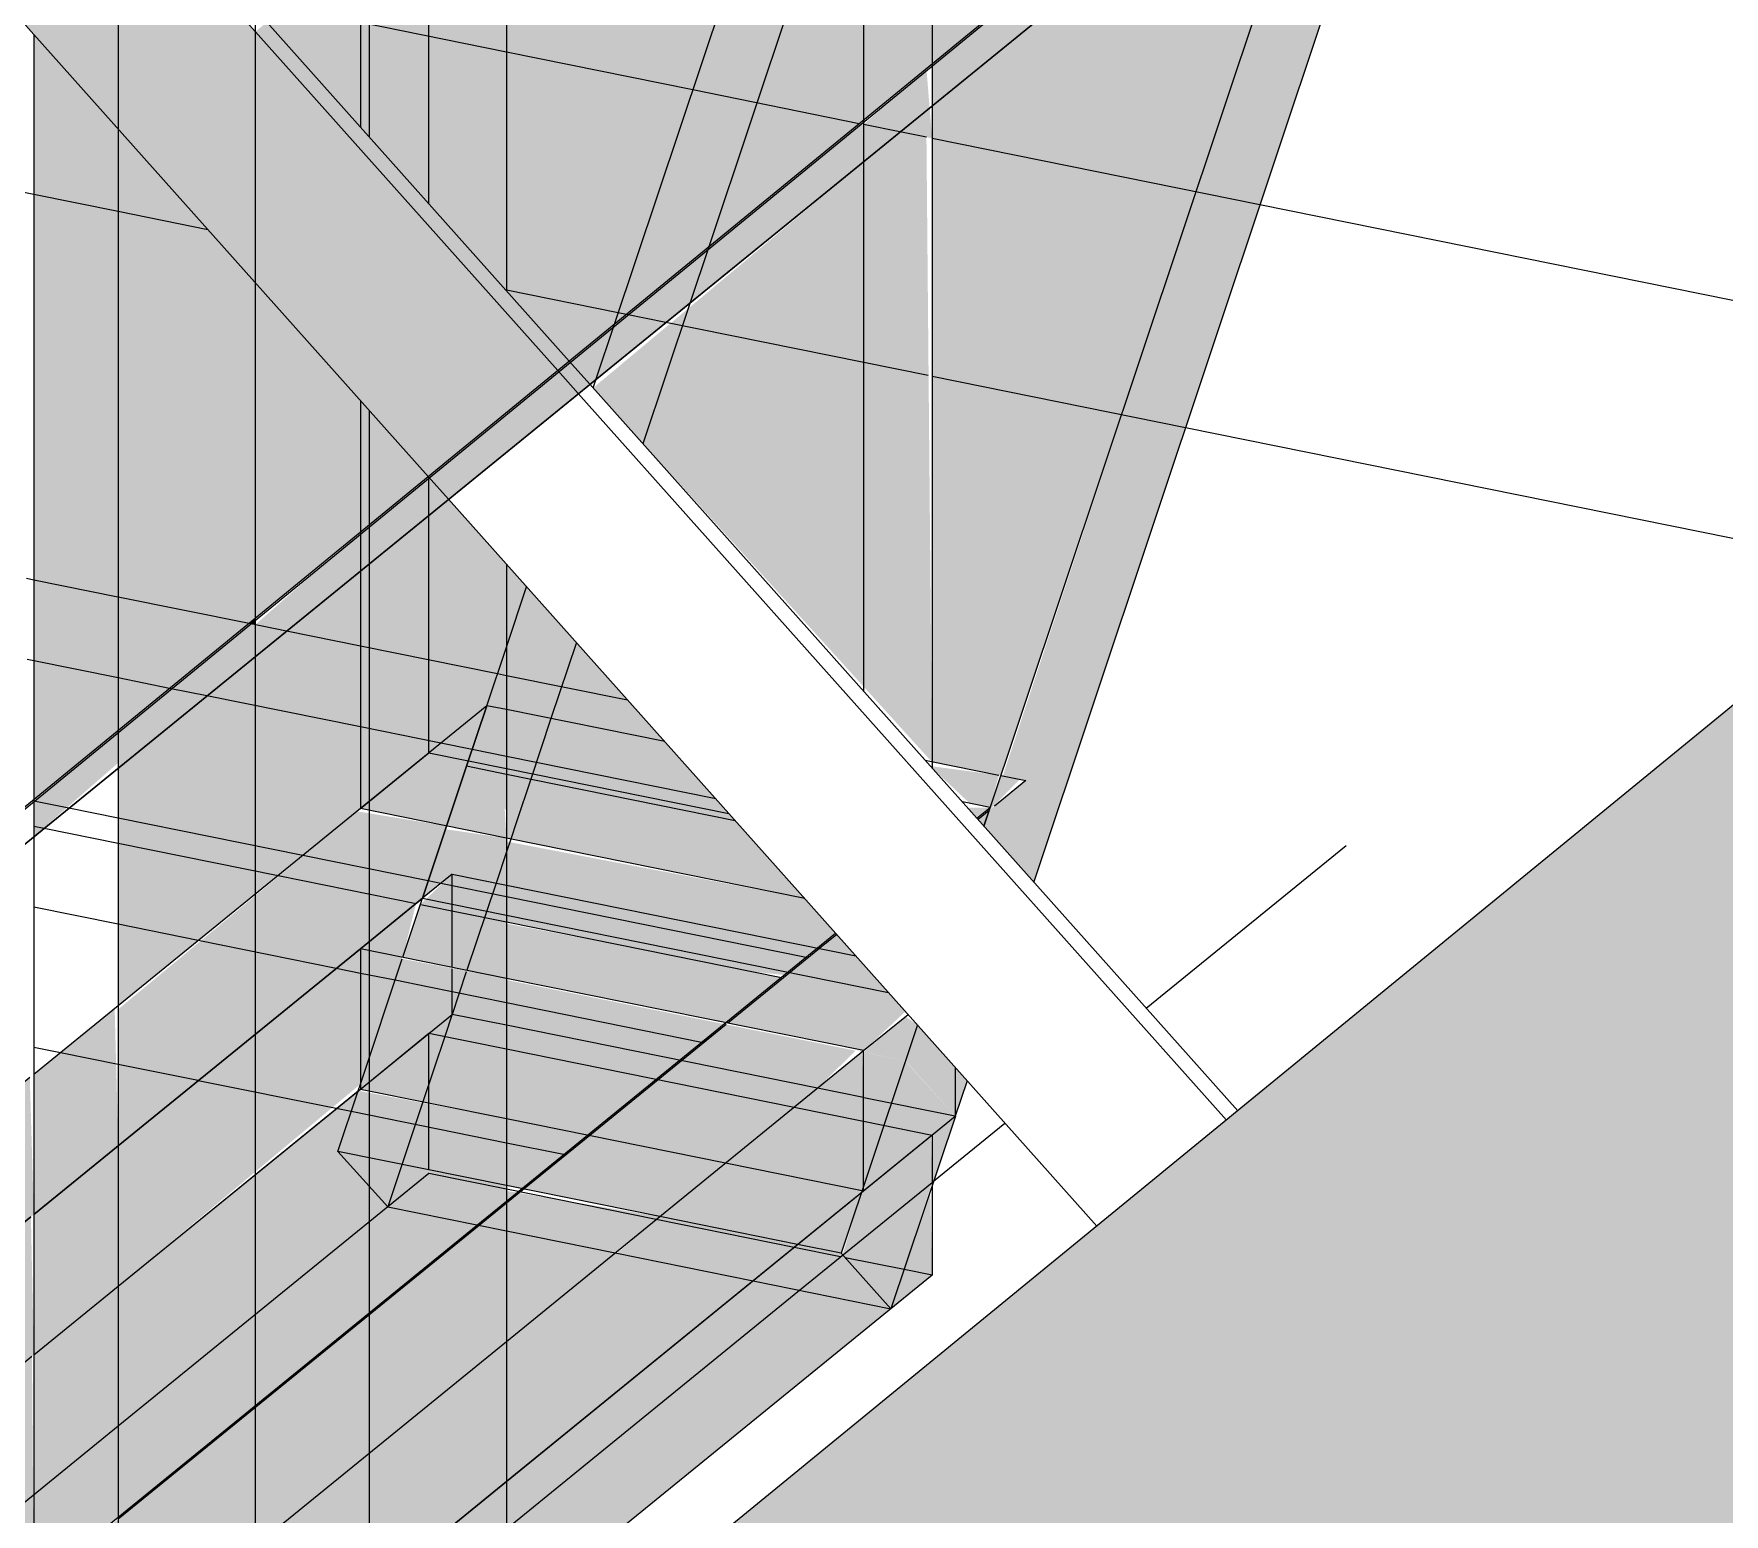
# Model space of a CAD drawing. Header units: inches. Extents: x -8719 to -3484, y -2874 to 4085.
# Drawn here: x -5582.9 to -5566.36, y -535.51 to -521.03 of the extents above; entities that cross this region are included whole.
import ezdxf

# ---------------------------------------------------------------- set-up
doc = ezdxf.new("R2010")
doc.units = ezdxf.units.IN
doc.header["$MEASUREMENT"] = 0
for name, color, linetype, lineweight in [('A-GLAZ-CWMG', 51, 'Continuous', 9), ('I-WALL', 2, 'Continuous', 13), ('S-BEAM', 12, 'Continuous', 9), ('S-BEAM-1', 63, 'Continuous', 9), ('S-BEAM-2', 143, 'Continuous', 9), ('S-BEAM-3', 193, 'Continuous', 9)]:
    doc.layers.add(name, color=color, linetype=linetype, lineweight=lineweight)
doc.layers.add('A-GLAZ-CWMG-1', color=13, linetype='Continuous', lineweight=9, transparency=0.4)
doc.layers.add('I-WALL-1', color=2, linetype='Continuous', lineweight=13, transparency=0.4)

# ---------------------------------------------------------------- blocks, each defined once
blk = doc.blocks.new('Rectangular Mullion - Stud - Vertical-V366-STRUCTURAL - 3D - SOUTHEAST')
at = {"layer": 'A-GLAZ-CWMG-1'}
h = blk.add_hatch(color=256, dxfattribs=at)
h.paths.add_polyline_path([(8687.509, -526.794), (8687.571, -526.743), (8687.571, -523.465), (8686.229, -521.961), (8686.229, -526.535), (8687.01, -526.693)], flags=0)
h.paths.add_polyline_path([(8687.571, -520.791), (8687.571, -520.712), (8687.485, -520.695)], flags=0)
h.paths.add_polyline_path([(8686.229, -490.61), (8687.571, -489.517), (8687.571, -486.722), (8686.229, -486.45), (8686.229, -490.016)], flags=0)
h = blk.add_hatch(color=256, dxfattribs=at)
h.paths.add_polyline_path([(8687.571, -526.743), (8688.597, -525.903), (8688.597, -524.616), (8687.571, -523.465), (8687.571, -526.534)], flags=0)
h.paths.add_polyline_path([(8688.597, -521.942), (8688.597, -520.92), (8687.571, -520.712), (8687.571, -520.791), (8688.453, -521.78)], flags=0)
h.paths.add_polyline_path([(8687.571, -489.517), (8688.597, -488.645), (8688.597, -486.93), (8687.571, -486.722), (8687.571, -488.652)], flags=0)
for points in [[(8687.876, -526.869), (8688.597, -526.281), (8688.597, -525.903), (8687.571, -526.807)], [(8686.229, -527.842), (8687.509, -526.794), (8686.229, -526.535), (8686.229, -527.447)], [(8687.571, -526.807), (8687.571, -526.743), (8687.509, -526.794)], [(8686.229, -528.209), (8687.571, -527.117), (8687.571, -526.807), (8687.509, -526.794), (8686.229, -527.842), (8686.229, -528.159)], [(8687.571, -527.117), (8687.876, -526.869), (8687.571, -526.807)], [(8687.571, -529.442), (8688.597, -528.607), (8688.597, -527.015), (8687.876, -526.869), (8687.571, -527.117), (8687.571, -529.216)], [(8686.229, -530.534), (8687.571, -529.442), (8687.571, -527.117), (8686.229, -528.209), (8686.229, -529.978)]]:
    blk.add_hatch(color=256, dxfattribs=at).paths.add_polyline_path(points, flags=0)
h = blk.add_hatch(color=256, dxfattribs=at)
h.paths.add_polyline_path([(8687.571, -539.431), (8690.026, -537.357), (8690.026, -536.558), (8687.571, -538.556)], flags=0)
h.paths.add_polyline_path([(8688.597, -527.015), (8688.597, -526.281), (8687.876, -526.869), (8688.055, -526.905)], flags=0)
at = {"layer": 'A-GLAZ-CWMG'}
for p, q in [((8686.229, -486.45), (8686.229, -527.842)), ((8687.571, -526.743), (8687.571, -486.722)), ((8688.683, -486.947), (8688.683, -522.038)), ((8690.026, -487.219), (8690.026, -523.543)), ((8688.683, -524.712), (8688.683, -525.832)), ((8688.683, -525.832), (8688.683, -526.211)), ((8688.683, -526.211), (8688.683, -538.519)), ((8690.026, -526.217), (8690.026, -537.42)), ((8687.571, -527.117), (8687.571, -526.743)), ((8687.571, -539.431), (8687.571, -527.117)), ((8686.229, -527.842), (8686.229, -528.209)), ((8686.229, -528.209), (8686.229, -540.53))]:
    blk.add_line(p, q, dxfattribs=at)
blk = doc.blocks.new('Rectangular Mullion - Stud - Vertical-1967594-STRUCTURAL - 3D - SOUTHEAST')
at = {"layer": 'A-GLAZ-CWMG-1'}
h = blk.add_hatch(color=256, dxfattribs=at)
h.paths.add_polyline_path([(8690.026, -532.293), (8690.026, -531.638), (8688.576, -531.366), (8688.377, -531.959), (8689.903, -532.268)], flags=0)
h.paths.add_polyline_path([(8688.597, -531.349), (8689.267, -530.804), (8690.026, -530.957), (8690.026, -530.726), (8689.495, -530.619), (8689.007, -530.076), (8688.597, -531.302)], flags=0)
h = blk.add_hatch(color=256, dxfattribs=at)
h.paths.add_polyline_path([(8691.525, -532.597), (8692.17, -532.072), (8690.026, -531.638), (8690.026, -532.293), (8690.283, -532.345)], flags=0)
h.paths.add_polyline_path([(8692.84, -531.527), (8693.067, -531.342), (8690.026, -530.726), (8690.026, -530.957), (8691.511, -531.258)], flags=0)
h = blk.add_hatch(color=256, dxfattribs=at)
h.paths.add_polyline_path([(8692.874, -532.87), (8693.503, -532.345), (8693.299, -532.301), (8692.17, -532.072), (8691.525, -532.597)], flags=0)
h.paths.add_polyline_path([(8693.519, -531.665), (8693.519, -531.433), (8693.067, -531.342), (8692.84, -531.527), (8693.519, -531.664)], flags=0)
h.paths.add_polyline_path([(8693.929, -531.073), (8693.928, -531.072), (8693.925, -531.072)], flags=0)
h = blk.add_hatch(color=256, dxfattribs=at)
h.paths.add_polyline_path([(8693.299, -532.956), (8693.497, -532.363), (8692.874, -532.87)], flags=0)
h.paths.add_polyline_path([(8693.717, -531.705), (8693.79, -531.488), (8693.519, -531.433), (8693.519, -531.665)], flags=0)
for points in [[(8694.189, -532.296), (8694.416, -531.615), (8694.189, -531.808), (8694.189, -532.262)], [(8690.026, -532.737), (8690.026, -532.293), (8688.377, -531.959), (8688.865, -532.502), (8689.76, -532.683)], [(8691.088, -532.952), (8691.525, -532.597), (8690.026, -532.345), (8690.026, -532.737)], [(8692.438, -533.225), (8692.874, -532.87), (8691.525, -532.597), (8691.108, -532.956)], [(8693.787, -533.498), (8693.299, -532.956), (8692.874, -532.87), (8692.438, -533.225), (8693.519, -533.444)]]:
    blk.add_hatch(color=256, dxfattribs=at).paths.add_polyline_path(points, flags=0)
at = {"layer": 'A-GLAZ-CWMG'}
for p, q in [((8688.597, -531.302), (8689.007, -530.075)), ((8689.495, -530.618), (8689.422, -530.835)), ((8689.422, -530.835), (8689.209, -531.473)), ((8693.929, -531.072), (8693.299, -532.956)), ((8688.377, -531.959), (8688.576, -531.366)), ((8688.576, -531.366), (8688.597, -531.302)), ((8689.209, -531.473), (8688.865, -532.502)), ((8694.417, -531.614), (8693.787, -533.498)), ((8688.377, -531.959), (8688.865, -532.502)), ((8690.026, -532.293), (8688.377, -531.959)), ((8691.525, -532.597), (8690.026, -532.293)), ((8688.865, -532.502), (8690.026, -532.737)), ((8692.874, -532.87), (8691.525, -532.597)), ((8690.026, -532.737), (8691.088, -532.952)), ((8693.299, -532.956), (8692.874, -532.87)), ((8691.088, -532.952), (8692.438, -533.225)), ((8693.787, -533.498), (8693.299, -532.956)), ((8692.438, -533.225), (8693.787, -533.498))]:
    blk.add_line(p, q, dxfattribs=at)
blk = doc.blocks.new('Rectangular Mullion - Stud - Base_Head-V411-STRUCTURAL - 3D - SOUTHEAST')
at = {"layer": 'A-GLAZ-CWMG-1'}
h = blk.add_hatch(color=256, dxfattribs=at)
h.paths.add_polyline_path([(8682.51, -536.302), (8685.403, -533.948), (8685.375, -532.6), (8681.161, -536.029), (8682.164, -536.232)], flags=0)
h.paths.add_polyline_path([(8686.229, -533.276), (8688.597, -531.302), (8688.597, -529.978), (8686.229, -531.905), (8686.229, -532.268)], flags=0)
blk.add_hatch(color=256, dxfattribs=at).paths.add_polyline_path([(8689.007, -530.061), (8689.007, -530.06), (8688.597, -529.978)], flags=0)
h = blk.add_hatch(color=256, dxfattribs=at)
h.paths.add_polyline_path([(8681.161, -537.4), (8682.51, -536.302), (8681.161, -536.029), (8679.812, -537.126)], flags=0)
h.paths.add_polyline_path([(8685.403, -533.948), (8686.229, -533.276), (8686.229, -531.905), (8685.403, -532.577)], flags=0)
at = {"layer": 'A-GLAZ-CWMG'}
for p, q in [((8688.597, -529.978), (8686.229, -531.905)), ((8690.026, -533.817), (8693.519, -530.974)), ((8686.229, -533.276), (8688.597, -531.349)), ((8686.229, -531.905), (8685.403, -532.577)), ((8690.026, -535.188), (8693.519, -532.345)), ((8685.375, -532.6), (8681.161, -536.029)), ((8685.403, -533.948), (8686.229, -533.276)), ((8686.229, -536.906), (8690.026, -533.817)), ((8682.51, -536.302), (8685.385, -533.962)), ((8686.229, -538.277), (8690.026, -535.188)), ((8681.161, -536.029), (8679.812, -537.126)), ((8679.812, -538.497), (8682.51, -536.302)), ((8684.734, -538.123), (8686.229, -536.906)), ((8684.734, -539.494), (8686.229, -538.277))]:
    blk.add_line(p, q, dxfattribs=at)
blk = doc.blocks.new('Rectangular Mullion - Stud - Base_Head-1967580-STRUCTURAL - 3D - SOUTHEAST')
at = {"layer": 'A-GLAZ-CWMG-1'}
h = blk.add_hatch(color=256, dxfattribs=at)
h.paths.add_polyline_path([(8692.735, -530.262), (8693.067, -529.971), (8690.026, -529.355), (8690.026, -529.713), (8691.332, -529.978), (8691.954, -529.978), (8691.954, -530.075), (8692.261, -530.076), (8692.261, -530.148), (8692.428, -530.076), (8692.428, -530.2), (8692.744, -530.234)], flags=0)
h.paths.add_polyline_path([(8689.012, -530.061), (8689.142, -529.534), (8688.599, -529.978), (8689.007, -530.06)], flags=0)
for points in [[(8690.026, -529.603), (8690.026, -529.355), (8689.495, -529.248), (8689.185, -529.543), (8689.251, -529.556), (8689.636, -529.603)], [(8688.597, -531.302), (8689.007, -530.061), (8688.597, -529.978), (8688.597, -531.048)], [(8693.519, -530.479), (8693.829, -530.479), (8693.443, -530.047), (8693.084, -529.978), (8692.757, -530.244), (8693.519, -530.244)], [(8694.189, -531.8), (8694.416, -531.615), (8693.79, -531.488), (8693.717, -531.705), (8693.929, -531.747)]]:
    blk.add_hatch(color=256, dxfattribs=at).paths.add_polyline_path(points, flags=0)
at = {"layer": 'A-GLAZ-CWMG'}
for p, q in [((8689.495, -529.248), (8689.205, -529.483)), ((8689.495, -529.248), (8690.026, -529.355)), ((8689.495, -530.159), (8689.495, -529.248)), ((8690.026, -529.355), (8693.443, -530.047)), ((8689.205, -529.483), (8688.597, -529.978)), ((8688.597, -529.978), (8688.597, -531.349)), ((8690.026, -530.267), (8688.597, -529.978)), ((8689.495, -530.619), (8689.495, -530.175)), ((8693.519, -530.974), (8690.026, -530.267)), ((8688.597, -531.349), (8689.495, -530.619)), ((8690.026, -530.726), (8689.495, -530.619)), ((8693.067, -531.342), (8690.026, -530.726)), ((8693.519, -530.974), (8693.954, -530.62)), ((8693.519, -532.345), (8693.519, -530.974)), ((8694.416, -531.138), (8694.416, -531.615)), ((8688.597, -531.349), (8690.026, -531.638)), ((8693.519, -531.433), (8693.067, -531.342)), ((8694.416, -531.615), (8693.521, -531.434)), ((8690.026, -531.638), (8692.17, -532.072)), ((8693.519, -532.345), (8694.416, -531.615)), ((8692.17, -532.072), (8693.504, -532.342))]:
    blk.add_line(p, q, dxfattribs=at)
blk = doc.blocks.new('Rectangular Mullion - Stud - Vertical-1967720-STRUCTURAL - 3D - SOUTHEAST')
at = {"layer": 'A-GLAZ-CWMG-1'}
h = blk.add_hatch(color=256, dxfattribs=at)
h.paths.add_polyline_path([(8690.026, -530.267), (8690.026, -529.603), (8689.251, -529.556), (8689.181, -529.556), (8689.012, -530.061), (8689.085, -530.076)], flags=0)
h.paths.add_polyline_path([(8693.504, -530.986), (8693.519, -530.974), (8693.447, -530.974)], flags=0)
h.paths.add_polyline_path([(8690.026, -528.896), (8690.009, -528.607), (8689.636, -528.193), (8689.441, -528.777), (8689.636, -528.817)], flags=0)
h = blk.add_hatch(color=256, dxfattribs=at)
h.paths.add_polyline_path([(8692.191, -530.705), (8692.715, -530.258), (8692.428, -530.2), (8692.428, -530.076), (8692.36, -530.076), (8692.261, -530.148), (8692.261, -530.075), (8691.954, -530.075), (8691.954, -529.978), (8691.332, -529.978), (8690.026, -529.732), (8690.026, -530.267), (8692.17, -530.701)], flags=0)
h.paths.add_polyline_path([(8692.943, -529.486), (8692.735, -529.264), (8690.124, -528.735), (8690.026, -528.626), (8690.026, -528.896), (8692.735, -529.444)], flags=0)
h.paths.add_polyline_path([(8689.205, -529.483), (8689.495, -529.248), (8690.026, -529.355), (8690.026, -528.896), (8689.431, -528.808), (8689.262, -529.314)], flags=0)
for points in [[(8693.088, -529.975), (8693.246, -529.826), (8692.943, -529.486), (8690.026, -528.928), (8690.026, -529.355), (8693.067, -529.971)], [(8693.067, -531.342), (8693.441, -530.974), (8689.007, -530.076), (8689.495, -530.619), (8691.739, -531.073)], [(8690.026, -530.282), (8690.026, -530.267), (8689.011, -530.076)], [(8693.519, -530.974), (8693.929, -530.591), (8693.829, -530.479), (8693.519, -530.479), (8693.519, -530.244), (8692.757, -530.244), (8692.191, -530.705), (8693.519, -530.974)], [(8694.416, -531.614), (8694.416, -531.138), (8694.046, -530.722), (8693.929, -531.073), (8694.189, -531.361)], [(8693.519, -531.433), (8693.504, -530.987), (8693.067, -531.342), (8693.519, -531.433)], [(8694.416, -531.615), (8693.925, -531.072), (8693.519, -530.99), (8693.519, -531.433), (8694.189, -531.569)], [(8694.417, -531.614), (8694.532, -531.268), (8694.416, -531.138), (8694.416, -531.614)], [(8694.416, -531.615), (8694.416, -531.614), (8694.189, -531.362)]]:
    blk.add_hatch(color=256, dxfattribs=at).paths.add_polyline_path(points, flags=0)
h = blk.add_hatch(color=256, dxfattribs=at)
h.paths.add_polyline_path([(8693.929, -531.072), (8694.046, -530.722), (8693.929, -530.641), (8693.519, -530.989), (8693.929, -531.072)], flags=0)
h.paths.add_polyline_path([(8693.443, -530.047), (8693.256, -529.838), (8693.102, -529.978)], flags=0)
at = {"layer": 'A-GLAZ-CWMG'}
for p, q in [((8689.441, -528.777), (8689.636, -528.193)), ((8690.124, -528.735), (8690.068, -528.904)), ((8689.205, -529.483), (8689.441, -528.777)), ((8690.068, -528.904), (8690.026, -529.03)), ((8690.026, -529.03), (8689.924, -529.335)), ((8689.924, -529.335), (8689.638, -530.188)), ((8689.012, -530.061), (8689.205, -529.483)), ((8689.633, -530.203), (8689.495, -530.619)), ((8694.046, -530.722), (8693.929, -531.073)), ((8694.532, -531.268), (8694.416, -531.615))]:
    blk.add_line(p, q, dxfattribs=at)
blk = doc.blocks.new('LVL-Laminated Veneer Lumber - _2_-1 3_4_ x 9 1_2_ LVL-2000759-STRUCTURAL - 3D - SOUTHEAST')
at = {"layer": 'S-BEAM'}
for p, q in [((8695.106, -528.332), (8694.8, -528.582)), ((8694.747, -528.625), (8694.639, -528.713)), ((8696.284, -530.557), (8698.238, -528.966)), ((8693.256, -529.838), (8693.088, -529.975)), ((8693.088, -529.975), (8692.191, -530.705)), ((8692.175, -530.718), (8691.739, -531.073)), ((8691.739, -531.073), (8691.511, -531.258)), ((8691.511, -531.258), (8690.841, -531.803)), ((8694.204, -532.249), (8694.902, -531.682)), ((8690.841, -531.803), (8690.026, -532.467)), ((8692.892, -533.317), (8694.189, -532.262)), ((8690.026, -532.467), (8689.76, -532.683)), ((8689.76, -532.683), (8686.229, -535.556)), ((8690.026, -535.649), (8692.892, -533.317))]:
    blk.add_line(p, q, dxfattribs=at)
blk = doc.blocks.new('Structural Framing 17 - Structural Framing 17-1885627-STRUCTURAL - 3D - SOUTHEAST')
at = {"layer": 'S-BEAM-3'}
h = blk.add_hatch(color=256, dxfattribs=at)
h.paths.add_polyline_path([(8690.528, -524.322), (8690.639, -524.23), (8687.682, -520.916), (8687.571, -521.007), (8689.781, -523.484)], flags=0)
h.paths.add_polyline_path([(8686.229, -519.502), (8686.229, -519.287), (8670.068, -501.174), (8669.957, -501.265), (8673.247, -504.953)], flags=0)
h.paths.add_polyline_path([(8668.614, -499.76), (8668.614, -499.544), (8658.815, -488.561), (8658.704, -488.652), (8664.148, -494.754)], flags=0)
blk.add_hatch(color=256, dxfattribs=at).paths.add_polyline_path([(8689.261, -525.359), (8690.528, -524.322), (8658.704, -488.652), (8657.507, -489.769), (8687.01, -522.837)], flags=0)
at = {"layer": 'S-BEAM'}
for p, q in [((8690.528, -524.322), (8658.704, -488.652)), ((8657.507, -489.769), (8689.261, -525.359)), ((8687.682, -520.916), (8690.639, -524.23)), ((8690.639, -524.23), (8690.841, -524.456)), ((8690.729, -524.547), (8690.528, -524.322)), ((8697.069, -531.653), (8690.729, -524.547)), ((8690.841, -524.456), (8697.18, -531.562)), ((8689.261, -525.359), (8689.458, -525.581)), ((8689.458, -525.581), (8695.802, -532.69))]:
    blk.add_line(p, q, dxfattribs=at)
blk = doc.blocks.new('Dimension Lumber - GLULAM - 5_125 in_ x 15 in_-2273031-STRUCTURAL - 3D - SOUTHEAST')
at = {"layer": 'S-BEAM-1'}
h = blk.add_hatch(color=256, dxfattribs=at)
h.paths.add_polyline_path([(8805.342, -546.878), (8807.63, -545.017), (8789.142, -541.274), (8791.418, -544.059), (8804.707, -546.749)], flags=0)
h.paths.add_polyline_path([(8686.229, -522.765), (8686.229, -521.961), (8685.403, -521.035), (8685.403, -522.598)], flags=0)
h.paths.add_polyline_path([(8679.812, -521.466), (8679.812, -519.142), (8676.618, -518.495), (8676.618, -520.82)], flags=0)
h.paths.add_polyline_path([(8668.614, -519.199), (8668.614, -516.875), (8667.832, -516.717), (8667.832, -519.041)], flags=0)
h.paths.add_polyline_path([(8662.241, -517.909), (8662.241, -515.585), (8659.046, -514.938), (8659.046, -517.263)], flags=0)
h.paths.add_polyline_path([(8651, -515.634), (8651, -513.309), (8600.525, -503.091), (8598.237, -504.953), (8648.803, -515.189)], flags=0)
h = blk.add_hatch(color=256, dxfattribs=at)
h.paths.add_polyline_path([(8791.739, -557.947), (8792.424, -557.389), (8791.458, -556.207), (8783.287, -550.38), (8789.021, -557.397)], flags=0)
h.paths.add_polyline_path([(8798.939, -552.089), (8800.729, -550.632), (8800.729, -547.057), (8800.868, -546.943), (8804.387, -547.656), (8805.342, -546.878), (8791.418, -544.059), (8796.64, -550.449), (8798.901, -552.062)], flags=0)
h.paths.add_polyline_path([(8686.229, -526.535), (8686.229, -522.765), (8685.403, -522.598), (8685.403, -526.368), (8686.225, -526.534)], flags=0)
h.paths.add_polyline_path([(8679.812, -525.236), (8679.812, -521.466), (8676.618, -520.82), (8676.618, -524.59)], flags=0)
h.paths.add_polyline_path([(8668.614, -522.969), (8668.614, -519.199), (8667.832, -519.041), (8667.832, -522.811)], flags=0)
h.paths.add_polyline_path([(8662.241, -521.679), (8662.241, -517.909), (8659.046, -517.263), (8659.046, -521.033)], flags=0)
h.paths.add_polyline_path([(8651, -519.404), (8651, -515.634), (8598.237, -504.953), (8598.237, -508.723), (8650.874, -519.378)], flags=0)
at = {"layer": 'S-BEAM'}
for p, q in [((8690.026, -521.209), (8688.597, -520.92)), ((8691.848, -521.578), (8690.026, -521.209)), ((8693.476, -521.908), (8691.848, -521.578)), ((8693.873, -521.988), (8693.519, -521.917)), ((8694.134, -522.041), (8693.873, -521.988)), ((8697.396, -522.701), (8694.189, -522.052)), ((8685.305, -522.578), (8685.403, -522.598)), ((8685.403, -522.598), (8686.229, -522.765)), ((8686.229, -522.765), (8687.105, -522.942)), ((8703.843, -524.006), (8697.396, -522.701)), ((8690.026, -523.534), (8691.12, -523.755)), ((8691.12, -523.755), (8691.2, -523.772)), ((8691.2, -523.772), (8691.586, -523.85)), ((8691.586, -523.85), (8694.152, -524.369)), ((8694.189, -524.377), (8696.668, -524.879)), ((8696.668, -524.879), (8703.622, -526.286))]:
    blk.add_line(p, q, dxfattribs=at)
blk = doc.blocks.new('Plywood Web Joist - 9 1_2_ TJI110 _ 16_ O_C_-V419-STRUCTURAL - 3D - SOUTHEAST')
at = {"layer": 'S-BEAM'}
for p, q in [((8685.403, -528.777), (8685.504, -528.798)), ((8685.504, -528.798), (8686.229, -528.945)), ((8686.229, -528.945), (8687.793, -529.261)), ((8687.793, -529.261), (8689.142, -529.534)), ((8689.185, -529.543), (8690.026, -529.713)), ((8686.229, -529.738), (8685.403, -529.571)), ((8690.026, -529.713), (8692.715, -530.258)), ((8687.01, -529.896), (8686.229, -529.738)), ((8688.361, -530.17), (8687.012, -529.897)), ((8688.597, -530.218), (8688.361, -530.17)), ((8688.937, -530.286), (8688.597, -530.218)), ((8689.254, -530.351), (8688.937, -530.286)), ((8690.026, -530.507), (8689.254, -530.351)), ((8692.735, -530.262), (8692.191, -530.705)), ((8691.934, -530.893), (8690.026, -530.507)), ((8692.175, -530.718), (8691.954, -530.897)), ((8685.663, -530.995), (8685.403, -530.942)), ((8686.229, -531.109), (8685.663, -530.995)), ((8687.01, -531.267), (8686.229, -531.109)), ((8688.361, -531.541), (8687.012, -531.268)), ((8688.507, -531.57), (8688.361, -531.541)), ((8690.026, -531.878), (8688.507, -531.57)), ((8690.585, -531.991), (8690.026, -531.878))]:
    blk.add_line(p, q, dxfattribs=at)
blk = doc.blocks.new('Plywood Web Joist - 9 1_2_ TJI110 _ 16_ O_C_-V420-STRUCTURAL - 3D - SOUTHEAST')
at = {"layer": 'S-BEAM-2'}
h = blk.add_hatch(color=256, dxfattribs=at)
h.paths.add_polyline_path([(8686.229, -527.329), (8686.225, -526.534), (8685.403, -526.368), (8685.403, -527.162), (8685.594, -527.2)], flags=0)
h.paths.add_polyline_path([(8679.812, -526.03), (8679.812, -525.236), (8676.618, -524.59), (8676.618, -525.383)], flags=0)
h.paths.add_polyline_path([(8668.614, -523.763), (8668.614, -522.969), (8667.832, -522.811), (8667.832, -523.605)], flags=0)
h.paths.add_polyline_path([(8662.241, -522.473), (8662.241, -521.679), (8659.046, -521.033), (8659.046, -521.826)], flags=0)
h.paths.add_polyline_path([(8651, -520.197), (8651, -519.404), (8580.788, -505.19), (8580.006, -505.826), (8650.093, -520.014)], flags=0)
h = blk.add_hatch(color=256, dxfattribs=at)
h.paths.add_polyline_path([(8685.403, -528.518), (8686.229, -527.842), (8686.229, -527.329), (8685.403, -527.162), (8685.403, -527.992)], flags=0)
h.paths.add_polyline_path([(8679.812, -527.401), (8679.812, -526.03), (8676.618, -525.383), (8676.618, -526.754)], flags=0)
h.paths.add_polyline_path([(8668.614, -525.134), (8668.614, -523.763), (8667.832, -523.605), (8667.832, -524.976)], flags=0)
h.paths.add_polyline_path([(8662.241, -523.844), (8662.241, -522.473), (8659.046, -521.826), (8659.046, -523.197)], flags=0)
h.paths.add_polyline_path([(8651, -521.568), (8651, -520.197), (8580.006, -505.826), (8580.006, -507.197), (8648.743, -521.111)], flags=0)
at = {"layer": 'S-BEAM'}
for p, q in [((8685.332, -526.354), (8685.403, -526.368)), ((8685.403, -526.368), (8686.225, -526.534)), ((8686.229, -526.535), (8687.509, -526.794)), ((8687.509, -526.794), (8687.876, -526.869)), ((8687.876, -526.869), (8688.597, -527.015)), ((8688.597, -527.015), (8689.94, -527.286)), ((8685.403, -527.162), (8685.338, -527.149)), ((8686.229, -527.329), (8685.403, -527.162)), ((8686.731, -527.431), (8686.229, -527.329)), ((8689.94, -527.286), (8690.026, -527.304)), ((8690.026, -527.304), (8691.209, -527.543)), ((8687.094, -527.504), (8686.731, -527.431)), ((8688.597, -527.808), (8687.094, -527.504)), ((8689.383, -527.967), (8688.597, -527.808)), ((8689.691, -528.03), (8689.383, -527.967)), ((8690.026, -528.098), (8689.691, -528.03)), ((8692.074, -528.512), (8690.026, -528.098)), ((8694.121, -528.133), (8694.182, -528.145)), ((8694.182, -528.145), (8694.842, -528.279)), ((8695.106, -528.332), (8694.8, -528.582)), ((8694.861, -528.283), (8695.106, -528.332)), ((8685.745, -528.602), (8685.403, -528.533)), ((8686.229, -528.7), (8685.745, -528.602)), ((8688.034, -529.065), (8686.229, -528.7)), ((8694.747, -528.625), (8694.639, -528.713)), ((8689.262, -529.314), (8688.034, -529.065)), ((8689.383, -529.338), (8689.262, -529.314)), ((8690.026, -529.468), (8689.383, -529.338)), ((8692.956, -530.062), (8690.026, -529.468))]:
    blk.add_line(p, q, dxfattribs=at)
blk = doc.blocks.new('Rectangular Mullion - Stud - Base_Head-1967595-STRUCTURAL - 3D - SOUTHEAST')
at = {"layer": 'A-GLAZ-CWMG-1'}
for points in [[(8692.17, -532.072), (8692.84, -531.527), (8689.267, -530.804), (8688.597, -531.349), (8691.614, -531.959)], [(8682.056, -538.952), (8686.229, -535.535), (8686.229, -533.276), (8685.403, -533.948), (8685.403, -536.207), (8684.734, -536.752), (8682.51, -536.302), (8679.812, -538.497), (8682.035, -538.948)]]:
    blk.add_hatch(color=256, dxfattribs=at).paths.add_polyline_path(points, flags=0)
h = blk.add_hatch(color=256, dxfattribs=at)
h.paths.add_polyline_path([(8686.229, -536.906), (8690.026, -533.817), (8690.026, -532.737), (8688.865, -532.502), (8688.377, -531.959), (8688.576, -531.366), (8686.229, -533.276), (8686.229, -536.752)], flags=0)
h.paths.add_polyline_path([(8684.734, -536.752), (8685.403, -536.207), (8685.385, -533.962), (8682.51, -536.302), (8683.49, -536.5)], flags=0)
h.paths.add_polyline_path([(8693.519, -532.345), (8693.519, -532.297), (8693.519, -531.664), (8692.84, -531.527), (8692.17, -532.072), (8693.504, -532.342)], flags=0)
h = blk.add_hatch(color=256, dxfattribs=at)
h.paths.add_polyline_path([(8686.229, -536.906), (8686.229, -538.277), (8690.026, -535.188), (8690.026, -533.817), (8686.418, -536.752)], flags=0)
h.paths.add_polyline_path([(8683.384, -539.221), (8686.229, -536.906), (8686.229, -535.556), (8682.056, -538.952)], flags=0)
h.paths.add_polyline_path([(8690.026, -533.817), (8691.088, -532.952), (8690.026, -532.737), (8690.026, -533.498)], flags=0)
h.paths.add_polyline_path([(8693.497, -532.363), (8693.504, -532.342), (8693.503, -532.345)], flags=0)
h.paths.add_polyline_path([(8693.519, -532.345), (8694.189, -531.8), (8693.519, -531.665), (8693.519, -532.297)], flags=0)
h = blk.add_hatch(color=256, dxfattribs=at)
h.paths.add_polyline_path([(8686.229, -539.648), (8690.026, -536.558), (8690.026, -535.188), (8686.229, -538.277), (8686.229, -539.494)], flags=0)
h.paths.add_polyline_path([(8693.787, -533.498), (8694.189, -532.262), (8694.179, -531.808), (8693.497, -532.363), (8693.314, -532.973), (8693.519, -533.201)], flags=0)
h = blk.add_hatch(color=256, dxfattribs=at)
h.paths.add_polyline_path([(8684.734, -540.865), (8686.229, -539.648), (8686.229, -538.277), (8684.734, -539.494), (8684.734, -539.955)], flags=0)
h.paths.add_polyline_path([(8690.026, -536.558), (8693.787, -533.498), (8692.438, -533.225), (8690.026, -535.188), (8690.026, -535.649)], flags=0)
h.paths.add_polyline_path([(8693.787, -533.498), (8694.189, -533.171), (8694.172, -532.345), (8693.929, -533.073)], flags=0)
h = blk.add_hatch(color=256, dxfattribs=at)
h.paths.add_polyline_path([(8684.734, -539.494), (8686.229, -538.277), (8686.229, -536.906), (8683.384, -539.221)], flags=0)
h.paths.add_polyline_path([(8690.026, -535.188), (8692.438, -533.225), (8691.084, -532.956), (8690.026, -533.817)], flags=0)
at = {"layer": 'A-GLAZ-CWMG'}
for p, q in [((8688.597, -531.349), (8689.267, -530.804)), ((8689.267, -530.804), (8690.026, -530.957)), ((8689.267, -531.484), (8689.267, -530.804)), ((8690.026, -530.957), (8692.84, -531.527)), ((8686.229, -533.276), (8688.576, -531.366)), ((8689.267, -532.14), (8689.267, -531.484)), ((8692.84, -531.527), (8693.519, -531.664)), ((8693.519, -531.665), (8694.189, -531.8)), ((8694.189, -531.8), (8690.026, -535.188)), ((8694.189, -531.8), (8694.189, -533.171)), ((8689.267, -532.175), (8688.865, -532.502)), ((8690.026, -532.328), (8689.267, -532.175)), ((8691.49, -532.625), (8690.026, -532.328)), ((8688.865, -532.502), (8686.229, -534.647)), ((8692.84, -532.898), (8691.49, -532.625)), ((8693.294, -532.99), (8692.84, -532.898)), ((8693.915, -533.115), (8693.338, -532.999)), ((8694.189, -533.171), (8690.026, -536.558)), ((8694.189, -533.171), (8693.915, -533.115)), ((8685.403, -533.948), (8686.229, -533.276)), ((8682.51, -536.302), (8685.385, -533.962)), ((8686.229, -534.647), (8685.396, -535.324)), ((8690.026, -535.188), (8686.229, -538.277)), ((8685.396, -535.324), (8683.859, -536.575)), ((8679.812, -538.497), (8682.51, -536.302)), ((8683.859, -536.575), (8679.812, -539.868)), ((8690.026, -536.558), (8686.229, -539.648)), ((8686.229, -538.277), (8684.734, -539.494)), ((8686.229, -539.648), (8684.734, -540.865))]:
    blk.add_line(p, q, dxfattribs=at)
blk = doc.blocks.new('Rectangular Mullion - Stud - Vertical-1967733-STRUCTURAL - 3D - SOUTHEAST')
at = {"layer": 'A-GLAZ-CWMG-1'}
for points in [[(8694.189, -521.324), (8698.318, -517.942), (8701.678, -507.893), (8697.383, -507.023), (8696.895, -506.481), (8694.189, -514.577)], [(8693.476, -521.908), (8694.189, -521.324), (8694.189, -514.577), (8691.848, -521.578), (8692.842, -521.78)], [(8697.396, -522.701), (8699.24, -517.188), (8698.318, -517.942), (8696.77, -522.575), (8697.285, -522.679)], [(8696.77, -522.575), (8698.318, -517.942), (8694.189, -521.324), (8694.189, -522.052), (8694.558, -522.127)], [(8694.189, -522.052), (8694.134, -521.369), (8693.519, -521.917), (8694.139, -522.042)], [(8691.083, -523.868), (8693.476, -521.908), (8691.848, -521.578), (8691.12, -523.755)], [(8690.903, -524.405), (8693.873, -521.988), (8693.476, -521.908), (8691.083, -523.868)], [(8694.861, -528.283), (8696.77, -522.575), (8694.189, -522.052), (8694.189, -528.147), (8694.842, -528.279)], [(8695.183, -529.323), (8697.396, -522.701), (8696.77, -522.575), (8694.881, -528.287), (8695.106, -528.332), (8694.747, -528.625), (8694.696, -528.777), (8695.064, -529.189)], [(8690.026, -527.304), (8690.026, -527.029), (8689.94, -527.286)], [(8690.026, -528.272), (8690.026, -527.639), (8689.835, -527.6), (8689.636, -528.193)], [(8690.026, -528.626), (8690.026, -528.272), (8689.636, -528.193), (8690.009, -528.607)], [(8694.756, -528.596), (8694.842, -528.279), (8694.189, -528.193), (8694.189, -528.209), (8694.558, -528.556), (8694.632, -528.571)], [(8692.746, -529.266), (8692.261, -528.724), (8690.026, -528.272), (8690.026, -528.626), (8690.124, -528.735), (8692.735, -529.264)], [(8694.747, -528.625), (8695.046, -528.32), (8694.861, -528.283), (8694.756, -528.596)]]:
    blk.add_hatch(color=256, dxfattribs=at).paths.add_polyline_path(points, flags=0)
h = blk.add_hatch(color=256, dxfattribs=at)
h.paths.add_polyline_path([(8694.696, -528.777), (8694.747, -528.625), (8694.639, -528.713)], flags=0)
h.paths.add_polyline_path([(8694.189, -528.147), (8694.134, -522.041), (8693.873, -521.988), (8690.873, -524.493), (8694.182, -528.145)], flags=0)
h.paths.add_polyline_path([(8691.209, -527.543), (8690.223, -526.438), (8690.026, -527.029), (8690.026, -527.304)], flags=0)
h = blk.add_hatch(color=256, dxfattribs=at)
h.paths.add_polyline_path([(8690.026, -527.639), (8690.026, -527.304), (8689.94, -527.286), (8689.835, -527.6)], flags=0)
h.paths.add_polyline_path([(8692.264, -528.725), (8691.574, -527.952), (8690.026, -527.639), (8690.026, -528.272), (8692.261, -528.724)], flags=0)
h = blk.add_hatch(color=256, dxfattribs=at)
h.paths.add_polyline_path([(8694.639, -528.713), (8694.756, -528.596), (8694.535, -528.596), (8694.632, -528.706)], flags=0)
h.paths.add_polyline_path([(8694.189, -528.209), (8694.182, -528.145), (8694.182, -528.201), (8694.183, -528.202)], flags=0)
h.paths.add_polyline_path([(8691.574, -527.952), (8691.209, -527.543), (8690.026, -527.304), (8690.026, -527.639)], flags=0)
at = {"layer": 'A-GLAZ-CWMG'}
for p, q in [((8691.083, -523.868), (8694.079, -514.904)), ((8694.094, -516.86), (8692.004, -523.113)), ((8699.04, -517.784), (8695.183, -529.323)), ((8698.121, -518.532), (8694.696, -528.777)), ((8692.004, -523.113), (8691.822, -523.658)), ((8691.822, -523.658), (8691.36, -525.038)), ((8690.903, -524.405), (8691.083, -523.868)), ((8690.873, -524.493), (8690.903, -524.405)), ((8690.026, -527.029), (8690.223, -526.438)), ((8689.835, -527.6), (8690.026, -527.029)), ((8690.71, -526.983), (8690.461, -527.727)), ((8689.636, -528.193), (8689.835, -527.6)), ((8690.461, -527.727), (8690.263, -528.32)), ((8690.263, -528.32), (8690.124, -528.735))]:
    blk.add_line(p, q, dxfattribs=at)
blk = doc.blocks.new('Rectangular Mullion - Stud - Base_Head-V440-STRUCTURAL - 3D - SOUTHEAST')
at = {"layer": 'A-GLAZ-CWMG-1'}
h = blk.add_hatch(color=256, dxfattribs=at)
h.paths.add_polyline_path([(8681.161, -536.029), (8685.403, -532.577), (8685.364, -531.238), (8679.812, -535.756)], flags=0)
h.paths.add_polyline_path([(8686.229, -531.905), (8689.205, -529.483), (8689.441, -528.777), (8688.566, -528.633), (8686.229, -530.569), (8686.229, -531.8)], flags=0)
blk.add_hatch(color=256, dxfattribs=at).paths.add_polyline_path([(8685.403, -532.577), (8686.229, -531.905), (8686.194, -530.562), (8685.403, -531.206), (8685.403, -532.268)], flags=0)
at = {"layer": 'A-GLAZ-CWMG'}
for p, q in [((8688.597, -528.607), (8686.229, -530.534)), ((8690.026, -532.446), (8693.246, -529.826)), ((8686.229, -531.905), (8688.597, -529.978)), ((8686.229, -530.534), (8685.403, -531.206)), ((8690.026, -533.817), (8693.519, -530.974)), ((8685.364, -531.238), (8679.812, -535.756)), ((8685.403, -532.577), (8686.229, -531.905)), ((8686.229, -535.535), (8690.026, -532.446)), ((8681.161, -536.029), (8685.375, -532.6)), ((8686.229, -536.906), (8690.026, -533.817)), ((8684.734, -536.752), (8686.229, -535.535)), ((8679.812, -537.126), (8681.161, -536.029)), ((8684.734, -538.123), (8686.229, -536.906))]:
    blk.add_line(p, q, dxfattribs=at)
blk = doc.blocks.new('Rectangular Mullion - Stud - Base_Head-1967734-STRUCTURAL - 3D - SOUTHEAST')
at = {"layer": 'A-GLAZ-CWMG-1'}
blk.add_hatch(color=256, dxfattribs=at).paths.add_polyline_path([(8689.441, -528.777), (8689.835, -527.6), (8688.597, -528.607), (8689.007, -528.69)], flags=0)
at = {"layer": 'A-GLAZ-CWMG'}
for p, q in [((8689.835, -527.6), (8688.597, -528.607)), ((8689.835, -527.6), (8689.636, -528.193)), ((8690.026, -527.639), (8689.835, -527.6)), ((8691.574, -527.952), (8690.026, -527.639)), ((8689.636, -528.193), (8689.441, -528.777)), ((8690.026, -528.272), (8689.636, -528.193)), ((8692.264, -528.725), (8690.026, -528.272)), ((8694.756, -528.596), (8694.486, -528.541)), ((8694.628, -528.701), (8694.756, -528.596)), ((8694.696, -528.777), (8694.756, -528.596)), ((8689.441, -528.777), (8689.205, -529.483)), ((8688.597, -529.978), (8689.205, -529.483)), ((8689.205, -529.483), (8690.026, -529.649)), ((8690.026, -529.649), (8693.763, -530.406)), ((8693.519, -530.974), (8693.954, -530.62))]:
    blk.add_line(p, q, dxfattribs=at)
blk = doc.blocks.new('Rectangular Mullion - Stud - Vertical-1967737-STRUCTURAL - 3D - SOUTHEAST')
at = {"layer": 'A-GLAZ-CWMG'}
for p, q in [((8685.403, -521.035), (8685.403, -528.518)), ((8685.403, -528.518), (8685.403, -528.88)), ((8685.403, -528.88), (8685.403, -536.207))]:
    blk.add_line(p, q, dxfattribs=at)
blk = doc.blocks.new('Rectangular Mullion - Stud - Vertical-1967738-STRUCTURAL - 3D - SOUTHEAST')
at = {"layer": 'A-GLAZ-CWMG-1'}
h = blk.add_hatch(color=256, dxfattribs=at)
h.paths.add_polyline_path([(8688.597, -525.903), (8689.261, -525.359), (8688.597, -524.616), (8688.597, -525.739)], flags=0)
h.paths.add_polyline_path([(8690.026, -523.543), (8690.026, -521.209), (8688.597, -520.92), (8688.597, -521.942), (8690.016, -523.532)], flags=0)
h.paths.add_polyline_path([(8688.597, -488.682), (8690.026, -487.52), (8690.026, -487.219), (8688.597, -486.93), (8688.597, -488.652)], flags=0)
h.paths.add_polyline_path([(8690.322, -487.279), (8691.671, -486.181), (8690.026, -485.848), (8690.026, -487.219), (8690.299, -487.274)], flags=0)
h.paths.add_polyline_path([(8693.519, -484.061), (8693.519, -482.69), (8688.597, -481.711), (8688.597, -483.064), (8691.779, -483.708)], flags=0)
h.paths.add_polyline_path([(8688.977, -446.975), (8693.519, -442.504), (8688.597, -441.507), (8688.597, -446.898)], flags=0)
h = blk.add_hatch(color=256, dxfattribs=at)
h.paths.add_polyline_path([(8690.639, -524.23), (8691.083, -523.868), (8691.848, -521.578), (8690.026, -521.209), (8690.026, -523.543)], flags=0)
h.paths.add_polyline_path([(8690.026, -487.52), (8690.299, -487.274), (8690.026, -487.274)], flags=0)
h.paths.add_polyline_path([(8693.519, -482.69), (8693.519, -466.194), (8688.597, -470.199), (8688.597, -481.693), (8690.026, -481.982)], flags=0)
h.paths.add_polyline_path([(8693.519, -447.894), (8693.519, -442.504), (8688.977, -446.975)], flags=0)
h = blk.add_hatch(color=256, dxfattribs=at)
h.paths.add_polyline_path([(8690.026, -521.209), (8690.026, -487.52), (8688.597, -488.682), (8688.597, -520.92), (8689.636, -521.131)], flags=0)
h.paths.add_polyline_path([(8693.519, -487.926), (8693.519, -486.555), (8691.671, -486.181), (8690.322, -487.279)], flags=0)
h.paths.add_polyline_path([(8688.597, -447.348), (8688.977, -446.975), (8688.597, -446.898)], flags=0)
h = blk.add_hatch(color=256, dxfattribs=at)
h.paths.add_polyline_path([(8691.848, -521.578), (8693.519, -516.579), (8693.519, -487.926), (8690.322, -487.279), (8690.026, -487.52), (8690.026, -521.209)], flags=0)
h.paths.add_polyline_path([(8688.597, -470.199), (8693.519, -466.194), (8693.519, -447.894), (8688.977, -446.975), (8688.597, -447.348), (8688.597, -458.462)], flags=0)
for points in [[(8690.841, -524.456), (8690.903, -524.405), (8691.083, -523.868), (8690.639, -524.23)], [(8688.597, -526.281), (8689.458, -525.581), (8689.261, -525.359), (8688.597, -525.903)], [(8689.94, -527.286), (8690.026, -527.029), (8690.026, -526.217), (8689.458, -525.581), (8688.597, -526.281), (8688.597, -527.015), (8689.636, -527.225)], [(8690.026, -527.029), (8690.223, -526.438), (8690.026, -526.217), (8690.026, -526.534)], [(8688.597, -528.607), (8689.835, -527.6), (8689.94, -527.286), (8688.597, -527.015), (8688.597, -528.081)]]:
    blk.add_hatch(color=256, dxfattribs=at).paths.add_polyline_path(points, flags=0)
at = {"layer": 'A-GLAZ-CWMG'}
for p, q in [((8688.597, -486.93), (8688.597, -521.942)), ((8689.267, -522.692), (8689.267, -487.065)), ((8693.519, -487.926), (8693.519, -521.872)), ((8694.189, -488.061), (8694.189, -521.324)), ((8694.189, -521.324), (8694.189, -521.732)), ((8694.189, -521.732), (8694.189, -528.209)), ((8693.519, -521.872), (8693.519, -522.276)), ((8693.519, -522.276), (8693.519, -527.458)), ((8688.597, -524.616), (8688.597, -525.903)), ((8689.267, -525.736), (8689.267, -525.366)), ((8689.267, -528.062), (8689.267, -525.736)), ((8688.597, -525.903), (8688.597, -526.281)), ((8688.597, -526.281), (8688.597, -528.607)), ((8688.597, -528.607), (8689.267, -528.062)), ((8689.267, -528.062), (8690.026, -528.216)), ((8690.026, -528.216), (8692.202, -528.656)), ((8690.026, -528.896), (8688.597, -528.607)), ((8692.943, -529.486), (8690.026, -528.896))]:
    blk.add_line(p, q, dxfattribs=at)
blk = doc.blocks.new('Truss - Truss-V453-STRUCTURAL - 3D - SOUTHEAST')
at = {"layer": 'S-BEAM'}
blk.add_line((8735.881, -499.87), (8633.012, -584.107), dxfattribs=at)

msp = doc.modelspace()

# ---------------------------------------------------------------- hatches: boundary and pattern name
at = {"layer": 'I-WALL-1'}
h = msp.add_hatch(color=256, dxfattribs=at)
h.paths.add_polyline_path([(-5435.65, -618.291), (-5454.161, -595.639), (-5512.861, -553.781), (-5493.294, -547.75), (-5498.572, -541.291), (-5520.777, -548.136), (-5523.465, -546.219), (-5500.692, -539.2), (-5499.706, -539.903), (-5519.779, -515.339), (-5520.56, -515.58), (-5523.248, -513.663), (-5521.571, -513.146), (-5526.848, -506.688), (-5529.902, -507.629), (-5527.615, -505.75), (-5532.42, -499.87), (-5635.289, -584.107), (-5635.289, -585.048), (-5633.051, -583.262), (-5622.813, -583.262), (-5629.697, -588.903), (-5629.697, -589.423), (-5630.24, -589.889), (-5630.013, -589.889), (-5522.116, -556.633), (-5502.13, -570.885), (-5502.13, -577.643), (-5501.674, -577.735), (-5497.401, -574.258), (-5437.043, -617.298)], flags=0)
h.paths.add_polyline_path([(-5615.599, -577.362), (-5608.907, -571.916), (-5608.823, -571.916), (-5608.273, -571.47), (-5608.273, -571.99), (-5608.816, -572.456), (-5608.588, -572.456), (-5532.72, -549.072), (-5530.033, -550.988), (-5613.864, -576.827)], flags=0)
h.paths.add_polyline_path([(-5594.175, -559.929), (-5588.091, -554.978), (-5588.058, -555.023), (-5586.849, -554.037), (-5586.849, -554.556), (-5587.391, -555.023), (-5587.164, -555.023), (-5543.324, -541.51), (-5540.636, -543.427), (-5592.44, -559.394)], flags=0)
h.paths.add_polyline_path([(-5572.751, -542.496), (-5566.667, -537.545), (-5566.633, -537.59), (-5565.424, -536.603), (-5565.424, -537.123), (-5565.84, -537.481), (-5565.74, -537.59), (-5553.927, -533.949), (-5551.24, -535.865), (-5570.976, -541.949)], flags=0)
h.paths.add_polyline_path([(-5531.381, -540.574), (-5534.068, -538.658), (-5511.296, -531.639), (-5508.608, -533.555), (-5529.37, -539.954)], flags=0)
h.paths.add_polyline_path([(-5541.985, -533.013), (-5544.672, -531.096), (-5521.899, -524.077), (-5519.212, -525.994), (-5540.979, -532.703)], flags=0)
h.paths.add_polyline_path([(-5578.843, -525.581), (-5577.46, -524.456), (-5577.662, -524.23), (-5579.04, -525.359)], flags=0)
h.paths.add_polyline_path([(-5551.326, -525.062), (-5542.582, -517.947), (-5542.582, -518.006), (-5544, -519.17), (-5544, -519.69), (-5544.543, -520.157), (-5544.315, -520.157), (-5532.503, -516.516), (-5529.816, -518.432), (-5550.872, -524.922)], flags=0)
h = msp.add_hatch(color=256, dxfattribs=at)
h.paths.add_polyline_path([(-5430.717, -738.945), (-5430.717, -729.45), (-5440.06, -737.053), (-5431.722, -738.741)], flags=0)
h.paths.add_polyline_path([(-5442.131, -736.634), (-5430.717, -727.346), (-5430.717, -714.902), (-5454.378, -734.155), (-5443.481, -736.361)], flags=0)
h.paths.add_polyline_path([(-5465.843, -731.834), (-5431.45, -703.848), (-5431.45, -702.541), (-5433.017, -702.224), (-5468.696, -731.256), (-5466.142, -731.773)], flags=0)
h.paths.add_polyline_path([(-5470.767, -730.837), (-5445.768, -710.496), (-5445.768, -709.125), (-5446.384, -709), (-5446.384, -701.514), (-5445.768, -701.013), (-5445.768, -699.643), (-5447.334, -699.326), (-5466.68, -715.067), (-5466.68, -720.633), (-5467.405, -721.223), (-5472.883, -720.114), (-5483.014, -728.358), (-5471.183, -730.753)], flags=0)
h.paths.add_polyline_path([(-5485.085, -727.939), (-5474.954, -719.695), (-5487.2, -717.216), (-5497.331, -725.46), (-5486.434, -727.666)], flags=0)
h.paths.add_polyline_path([(-5499.403, -725.04), (-5489.272, -716.797), (-5501.518, -714.317), (-5511.649, -722.561), (-5500.752, -724.767)], flags=0)
h.paths.add_polyline_path([(-5513.72, -722.142), (-5503.589, -713.898), (-5515.836, -711.419), (-5525.967, -719.663), (-5515.07, -721.869)], flags=0)
h.paths.add_polyline_path([(-5528.038, -719.243), (-5517.907, -711), (-5530.154, -708.521), (-5540.285, -716.764), (-5528.697, -719.11)], flags=0)
h.paths.add_polyline_path([(-5546.381, -715.53), (-5536.276, -707.281), (-5544.472, -705.622), (-5554.603, -713.866), (-5551.688, -714.456)], flags=0)
h.paths.add_polyline_path([(-5556.674, -713.447), (-5546.377, -705.068), (-5546.377, -692.624), (-5568.921, -710.967), (-5558.023, -713.173)], flags=0)
h.paths.add_polyline_path([(-5466.68, -712.963), (-5460.086, -707.597), (-5460.086, -706.226), (-5460.701, -706.102), (-5460.701, -698.616), (-5460.086, -698.115), (-5460.086, -696.744), (-5461.652, -696.427), (-5466.68, -700.518), (-5466.68, -711.592)], flags=0)
h.paths.add_polyline_path([(-5570.992, -710.548), (-5546.377, -690.519), (-5546.377, -688.758), (-5546.608, -688.711), (-5546.608, -681.225), (-5546.377, -680.995), (-5546.377, -679.276), (-5547.559, -679.037), (-5583.238, -708.069), (-5572.341, -710.275)], flags=0)
h.paths.add_polyline_path([(-5587.992, -707.107), (-5552.313, -678.074), (-5550.747, -678.391), (-5549.185, -677.12), (-5546.377, -677.688), (-5546.377, -625.66), (-5545.652, -625.07), (-5466.68, -641.057), (-5466.68, -693.822), (-5430.717, -701.102), (-5430.717, -624.329), (-5435.65, -618.291), (-5488.751, -580.426), (-5488.751, -580.9), (-5495.419, -579.55), (-5496.2, -580.186), (-5496.2, -581.557), (-5495.893, -581.619), (-5495.893, -586.711), (-5510.166, -583.822), (-5510.947, -584.457), (-5510.947, -585.828), (-5510.641, -585.89), (-5510.641, -590.982), (-5517.308, -589.633), (-5518.089, -590.268), (-5518.089, -591.639), (-5517.782, -591.701), (-5517.782, -596.793), (-5524.449, -595.444), (-5525.23, -596.079), (-5525.23, -597.45), (-5524.923, -597.512), (-5524.923, -602.604), (-5531.591, -601.255), (-5532.372, -601.89), (-5532.372, -603.261), (-5532.065, -603.323), (-5532.065, -608.416), (-5538.732, -607.066), (-5539.513, -607.701), (-5539.513, -609.072), (-5539.206, -609.134), (-5539.206, -614.227), (-5545.874, -612.877), (-5546.655, -613.512), (-5546.655, -614.883), (-5546.348, -614.945), (-5546.377, -620.032), (-5553.015, -618.688), (-5553.796, -619.323), (-5553.796, -620.694), (-5553.489, -620.757), (-5553.489, -625.849), (-5560.156, -624.499), (-5560.937, -625.135), (-5560.937, -626.505), (-5560.631, -626.568), (-5560.631, -631.66), (-5567.298, -630.31), (-5568.079, -630.946), (-5568.079, -632.316), (-5567.772, -632.379), (-5567.772, -637.471), (-5574.439, -636.121), (-5575.22, -636.757), (-5575.22, -638.127), (-5574.913, -638.19), (-5574.913, -643.282), (-5581.581, -641.932), (-5582.362, -642.568), (-5582.362, -643.939), (-5582.055, -644.001), (-5582.055, -649.093), (-5588.722, -647.743), (-5588.983, -647.956), (-5588.983, -695.874), (-5589.709, -696.465), (-5630.649, -688.177), (-5630.649, -682.796), (-5631.571, -682.609), (-5632.352, -683.245), (-5632.352, -684.616), (-5632.045, -684.678), (-5632.045, -688.422), (-5631.077, -688.618), (-5631.077, -688.675), (-5632.045, -689.056), (-5632.045, -689.77), (-5638.712, -688.42), (-5639.493, -689.056), (-5639.493, -690.427), (-5639.186, -690.489), (-5639.186, -695.581), (-5643.393, -694.729), (-5644.174, -695.365), (-5644.174, -695.734), (-5589.709, -706.759)], flags=0)
h.paths.add_polyline_path([(-5574.066, -694.25), (-5575.286, -694.003), (-5575.059, -692.701), (-5573.849, -692.946), (-5573.849, -693.003)], flags=0)
h.paths.add_polyline_path([(-5572.843, -687.241), (-5574.063, -686.994), (-5573.835, -685.692), (-5572.625, -685.937), (-5572.675, -686.28), (-5572.786, -686.916)], flags=0)
h.paths.add_polyline_path([(-5571.619, -680.232), (-5572.839, -679.985), (-5572.612, -678.683), (-5571.401, -678.928), (-5571.401, -678.985), (-5571.482, -679.444)], flags=0)
h.paths.add_polyline_path([(-5570.396, -673.223), (-5571.616, -672.976), (-5571.388, -671.674), (-5570.178, -671.919), (-5570.178, -671.976)], flags=0)
h.paths.add_polyline_path([(-5581.164, -671.043), (-5582.477, -670.777), (-5580.05, -669.92), (-5578.84, -670.165), (-5578.84, -670.222)], flags=0)
h.paths.add_polyline_path([(-5568.104, -666.43), (-5570.392, -665.967), (-5570.165, -664.665), (-5568.954, -664.91), (-5568.991, -665.176), (-5569.147, -666.069), (-5566.991, -665.307), (-5565.781, -665.552), (-5565.808, -665.619), (-5566.354, -665.812)], flags=0)
h.paths.add_polyline_path([(-5555.045, -661.817), (-5556.358, -661.551), (-5553.932, -660.694), (-5552.722, -660.939), (-5552.722, -660.996), (-5554.861, -661.752)], flags=0)
h.paths.add_polyline_path([(-5567.948, -659.205), (-5569.168, -658.958), (-5568.941, -657.656), (-5567.731, -657.901), (-5567.731, -657.958), (-5567.931, -659.106)], flags=0)
h.paths.add_polyline_path([(-5566.725, -652.196), (-5567.945, -651.949), (-5567.717, -650.647), (-5566.507, -650.892), (-5566.507, -650.949), (-5566.699, -652.05)], flags=0)
h.paths.add_polyline_path([(-5565.501, -645.187), (-5566.721, -644.94), (-5566.494, -643.638), (-5565.283, -643.883), (-5565.283, -643.94)], flags=0)
h.paths.add_polyline_path([(-5564.277, -638.178), (-5565.497, -637.931), (-5565.27, -636.629), (-5564.06, -636.874), (-5564.06, -636.931), (-5564.185, -637.649)], flags=0)
h.paths.add_polyline_path([(-5427.369, -634.494), (-5424.391, -632.07), (-5427.369, -628.425), (-5427.369, -632.801)], flags=0)
h.paths.add_polyline_path([(-5617.746, -610.476), (-5617.746, -607.772), (-5620.407, -609.937), (-5618.533, -610.316)], flags=0)
h.paths.add_polyline_path([(-5454.161, -595.639), (-5475.947, -568.979), (-5481.136, -567.928), (-5481.917, -568.564), (-5481.917, -569.935), (-5481.61, -569.997), (-5481.61, -575.089), (-5483.522, -574.702), (-5454.435, -595.444)], flags=0)
h.paths.add_polyline_path([(-5503.715, -580.042), (-5496.978, -574.559), (-5497.401, -574.258), (-5501.674, -577.735), (-5502.13, -577.643), (-5502.13, -570.885), (-5502.489, -570.629), (-5502.489, -577.105), (-5503.715, -578.102), (-5503.715, -579.396)], flags=0)
h.paths.add_polyline_path([(-5638.812, -574.378), (-5617.301, -556.874), (-5617.301, -556.69), (-5638.884, -574.364)], flags=0)
h.paths.add_polyline_path([(-5490.786, -569.522), (-5481.61, -562.048), (-5486.626, -555.91), (-5502.489, -552.699), (-5502.489, -561.177), (-5491.209, -569.22)], flags=0)
h.paths.add_polyline_path([(-5609.255, -550.327), (-5606.06, -547.728), (-5606.06, -547.485), (-5609.255, -550.101)], flags=0)
h.paths.add_polyline_path([(-5600.469, -543.178), (-5599.687, -542.519), (-5599.687, -542.266), (-5600.469, -542.907)], flags=0)
h.paths.add_polyline_path([(-5591.683, -536.029), (-5588.489, -533.43), (-5588.489, -533.097), (-5591.683, -535.756), (-5591.683, -535.88)], flags=0)
h.paths.add_polyline_path([(-5582.898, -528.88), (-5582.072, -528.159), (-5582.072, -527.842), (-5582.898, -528.533), (-5582.898, -528.777)], flags=0)

# ---------------------------------------------------------------- linework, layer by layer
at = {"layer": 'I-WALL'}
for p, q in [((-5538.631, -492.269), (-5653.593, -586.409)), ((-5642.528, -577.367), (-5538.643, -492.298)), ((-5646.186, -580.379), (-5538.341, -492.624)), ((-5646.184, -580.38), (-5538.339, -492.626))]:
    msp.add_line(p, q, dxfattribs=at)

# ---------------------------------------------------------------- block references
at = {"layer": 'A-GLAZ-CWMG'}
for name in ['Rectangular Mullion - Stud - Vertical-1967738-STRUCTURAL - 3D - SOUTHEAST', 'Rectangular Mullion - Stud - Vertical-1967737-STRUCTURAL - 3D - SOUTHEAST', 'Rectangular Mullion - Stud - Vertical-V366-STRUCTURAL - 3D - SOUTHEAST', 'Rectangular Mullion - Stud - Vertical-1967733-STRUCTURAL - 3D - SOUTHEAST', 'Rectangular Mullion - Stud - Base_Head-1967734-STRUCTURAL - 3D - SOUTHEAST', 'Rectangular Mullion - Stud - Vertical-1967720-STRUCTURAL - 3D - SOUTHEAST', 'Rectangular Mullion - Stud - Base_Head-V440-STRUCTURAL - 3D - SOUTHEAST', 'Rectangular Mullion - Stud - Base_Head-1967580-STRUCTURAL - 3D - SOUTHEAST', 'Rectangular Mullion - Stud - Base_Head-V411-STRUCTURAL - 3D - SOUTHEAST', 'Rectangular Mullion - Stud - Vertical-1967594-STRUCTURAL - 3D - SOUTHEAST', 'Rectangular Mullion - Stud - Base_Head-1967595-STRUCTURAL - 3D - SOUTHEAST']:
    msp.add_blockref(name, (-14268.301, 0), dxfattribs=at)
at = {"layer": 'S-BEAM'}
for name in ['Structural Framing 17 - Structural Framing 17-1885627-STRUCTURAL - 3D - SOUTHEAST', 'Truss - Truss-V453-STRUCTURAL - 3D - SOUTHEAST', 'Dimension Lumber - GLULAM - 5_125 in_ x 15 in_-2273031-STRUCTURAL - 3D - SOUTHEAST', 'Plywood Web Joist - 9 1_2_ TJI110 _ 16_ O_C_-V420-STRUCTURAL - 3D - SOUTHEAST', 'Plywood Web Joist - 9 1_2_ TJI110 _ 16_ O_C_-V419-STRUCTURAL - 3D - SOUTHEAST', 'LVL-Laminated Veneer Lumber - _2_-1 3_4_ x 9 1_2_ LVL-2000759-STRUCTURAL - 3D - SOUTHEAST']:
    msp.add_blockref(name, (-14268.301, 0), dxfattribs=at)

doc.saveas('drawing.dxf')
